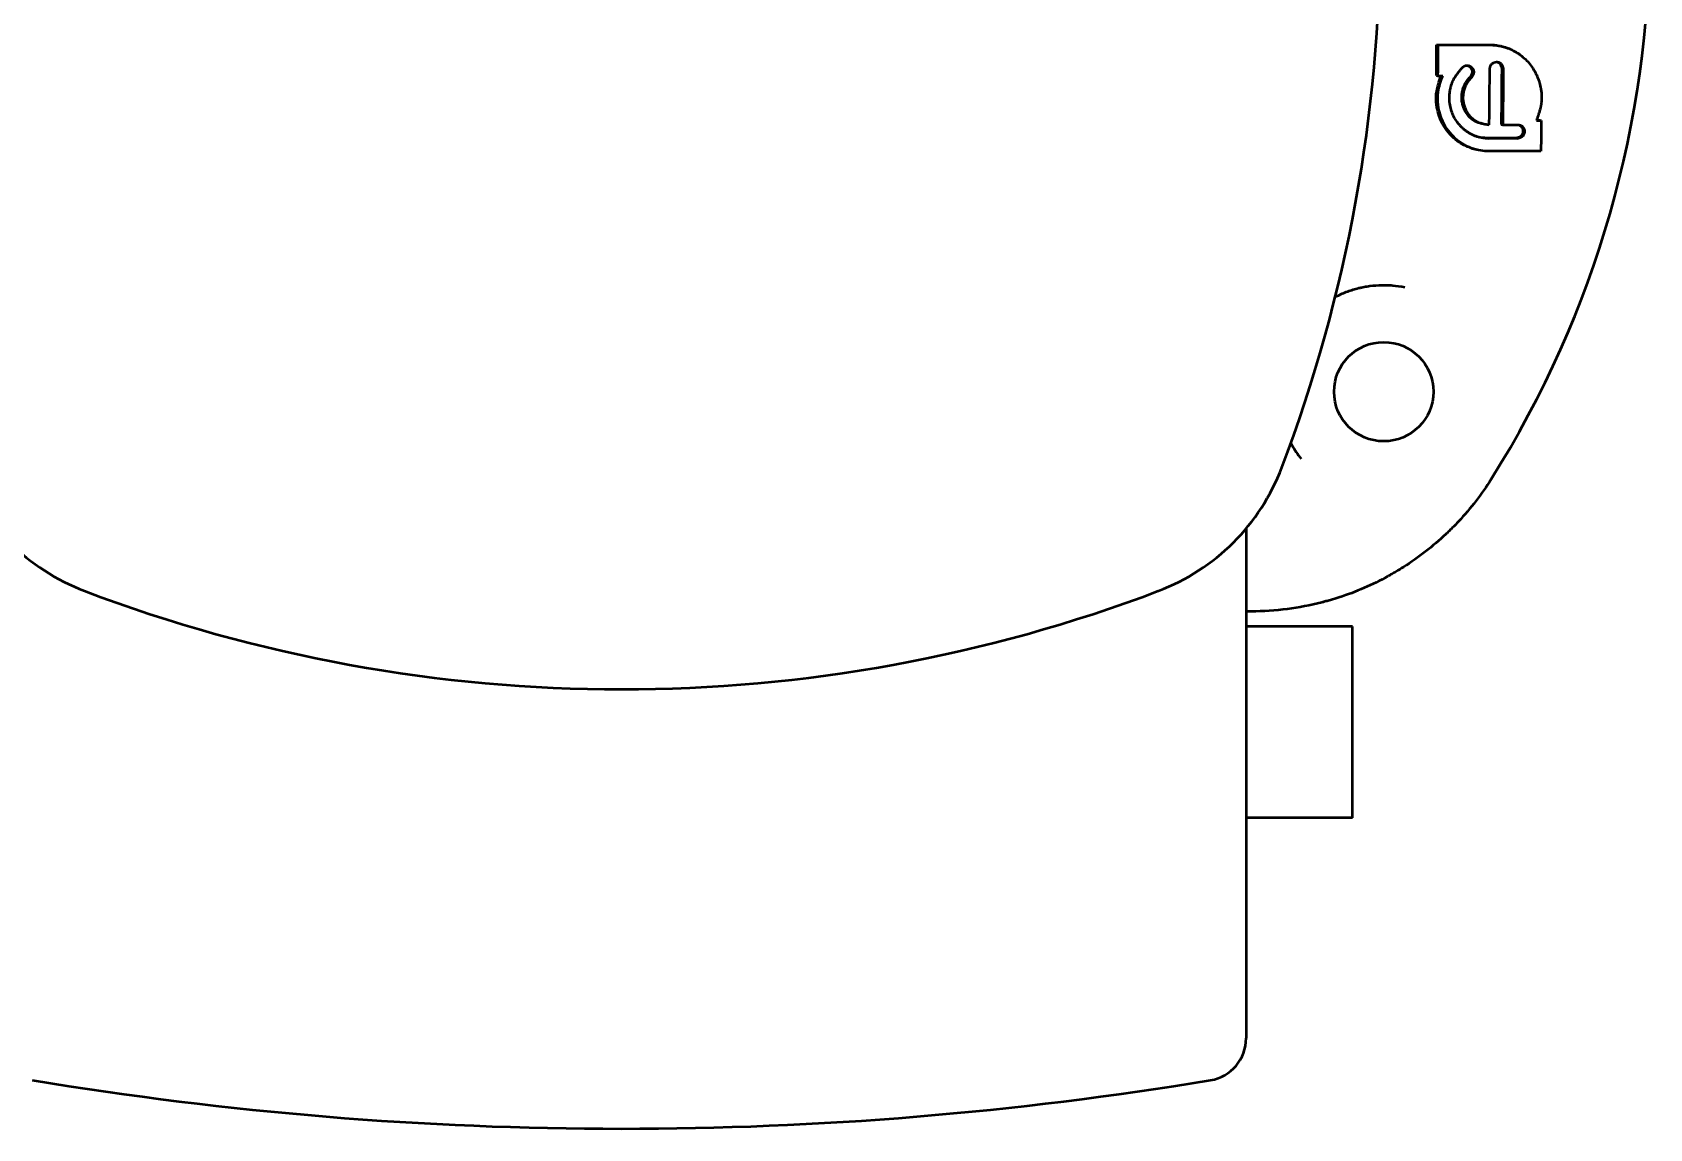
# Model space of a CAD drawing. Header units: millimetres. Extents: x 1510 to 10524, y 7125 to 13164.
# Drawn here: x 7788.84 to 7811.65, y 12930.36 to 12945.83 of the extents above; entities that cross this region are included whole.
import ezdxf

# ---------------------------------------------------------------- set-up
doc = ezdxf.new("R2010")
doc.units = ezdxf.units.MM
doc.header["$LTSCALE"] = 4
doc.layers.add('Visible (ISO)', color=7, linetype='Continuous', lineweight=50)

msp = doc.modelspace()

# ---------------------------------------------------------------- linework, layer by layer
at = {"layer": 'Visible (ISO)'}
for p, q in [((7808.642, 12945.652), (7808.665, 12945.649)), ((7809.467, 12945.646), (7809.489, 12945.644)), ((7808.639, 12945.218), (7808.661, 12945.214)), ((7809.113, 12945.194), (7809.135, 12945.19)), ((7809.56, 12945.316), (7809.582, 12945.312)), ((7809.294, 12944.538), (7809.272, 12944.543)), ((7809.553, 12944.528), (7809.575, 12944.523)), ((7810.096, 12944.588), (7810.118, 12944.584)), ((7809.36, 12944.333), (7809.382, 12944.328)), ((7809.763, 12944.333), (7809.785, 12944.328)), ((7809.205, 12944.17), (7809.184, 12944.176)), ((7805.956, 12938.826), (7805.956, 12931.633)), ((7806.028, 12937.656), (7805.956, 12937.656)), ((7807.456, 12937.442), (7805.956, 12937.442)), ((7807.456, 12934.742), (7807.456, 12937.442)), ((7807.456, 12934.742), (7805.956, 12934.742))]:
    msp.add_line(p, q, dxfattribs=at)
msp.add_circle((7807.896, 12940.756), 0.7, dxfattribs=at)
for centre, radius, start, end in [((7797.146, 12947.256), 14.5, 327.769, 32.231), ((7786.496, 12947.256), 21.35, 339.2294, 20.7706), ((7790.639, 12940.749), 3, 200.7706, 249.2294), ((7803.654, 12940.749), 3, 290.7706, 339.2294), ((7797.146, 12957.906), 21.35, 249.2294, 290.7706), ((7805.356, 12931.633), 0.6, 279.4317, 0), ((7797.146, 12981.056), 50.7, 260.5683, 279.4317)]:
    msp.add_arc(centre, radius, start, end, dxfattribs=at)
for centre, major_axis, ratio, start_param, end_param in [((7808.84, 12981.108), (-3.11, -35.766), 0.974939, 0.083832, 0.085764), ((7810.249, 12979.569), (-3.517, -34.817), 0.97514, 0.097413, 0.099384), ((7810.239, 12979.569), (-3.523, -34.812), 0.975137, 0.097945, 0.099224)]:
    msp.add_ellipse(centre, major_axis=major_axis, ratio=ratio, start_param=start_param, end_param=end_param, dxfattribs=at)
for points, knots in [([(7808.639, 12945.218), (7808.64, 12945.29), (7808.64, 12945.363), (7808.641, 12945.507), (7808.642, 12945.58), (7808.642, 12945.652)], [-0.4348886, -0.4348886, -0.4348886, -0.4348886, -0.2174651, -0.2174651, 0, 0, 0, 0]), ([(7808.661, 12945.214), (7808.662, 12945.286), (7808.662, 12945.359), (7808.664, 12945.504), (7808.664, 12945.577), (7808.665, 12945.649)], [-0.4358337, -0.4358337, -0.4358337, -0.4358337, -0.2179169, -0.2179169, 0, 0, 0, 0]), ([(7809.373, 12945.652), (7809.379, 12945.652), (7809.383, 12945.652), (7809.387, 12945.652), (7809.39, 12945.652), (7809.392, 12945.652), (7809.395, 12945.652), (7809.395, 12945.652), (7809.396, 12945.652), (7809.396, 12945.652), (7809.397, 12945.652), (7809.397, 12945.652), (7809.398, 12945.652), (7809.398, 12945.652), (7809.399, 12945.652), (7809.399, 12945.652), (7809.4, 12945.652), (7809.401, 12945.652), (7809.402, 12945.652), (7809.404, 12945.652), (7809.406, 12945.652), (7809.408, 12945.652), (7809.412, 12945.651), (7809.415, 12945.651), (7809.419, 12945.651), (7809.423, 12945.651), (7809.427, 12945.651), (7809.43, 12945.65), (7809.434, 12945.65), (7809.438, 12945.65), (7809.442, 12945.649), (7809.449, 12945.649), (7809.457, 12945.648), (7809.465, 12945.647), (7809.465, 12945.647), (7809.466, 12945.647), (7809.467, 12945.646)], [0, 0, 0, 0, 0.0078125, 0.0078125, 0.0078125, 0.01415617, 0.01415617, 0.01415617, 0.015625, 0.015625, 0.015625, 0.01628865, 0.01628865, 0.01628865, 0.0169933, 0.0169933, 0.0169933, 0.01854451, 0.01854451, 0.01854451, 0.02234058, 0.02234058, 0.02234058, 0.03125, 0.03125, 0.03125, 0.03903103, 0.03903103, 0.03903103, 0.0468777, 0.0468777, 0.0468777, 0.0625, 0.0625, 0.0625, 0.0640165, 0.0640165, 0.0640165, 0.0640165]), ([(7809.396, 12945.649), (7809.406, 12945.649), (7809.413, 12945.649), (7809.419, 12945.649), (7809.419, 12945.649), (7809.42, 12945.649), (7809.42, 12945.649), (7809.421, 12945.649), (7809.421, 12945.649), (7809.421, 12945.649), (7809.422, 12945.649), (7809.423, 12945.649), (7809.424, 12945.649), (7809.426, 12945.649), (7809.428, 12945.649), (7809.43, 12945.649), (7809.434, 12945.648), (7809.438, 12945.648), (7809.441, 12945.648), (7809.445, 12945.648), (7809.449, 12945.648), (7809.453, 12945.647), (7809.456, 12945.647), (7809.46, 12945.647), (7809.464, 12945.646), (7809.472, 12945.646), (7809.479, 12945.645), (7809.487, 12945.644), (7809.491, 12945.643), (7809.494, 12945.643), (7809.498, 12945.642), (7809.502, 12945.642), (7809.506, 12945.641), (7809.509, 12945.641), (7809.517, 12945.639), (7809.524, 12945.638), (7809.532, 12945.637), (7809.547, 12945.634), (7809.562, 12945.63), (7809.577, 12945.626), (7809.58, 12945.625), (7809.584, 12945.624), (7809.588, 12945.623), (7809.591, 12945.622), (7809.595, 12945.621), (7809.599, 12945.62), (7809.606, 12945.618), (7809.613, 12945.616), (7809.62, 12945.613), (7809.635, 12945.608), (7809.649, 12945.603), (7809.663, 12945.597), (7809.692, 12945.586), (7809.719, 12945.572), (7809.746, 12945.557), (7809.753, 12945.553), (7809.76, 12945.55), (7809.766, 12945.546), (7809.773, 12945.542), (7809.779, 12945.538), (7809.786, 12945.533), (7809.798, 12945.525), (7809.811, 12945.516), (7809.823, 12945.507), (7809.848, 12945.489), (7809.871, 12945.469), (7809.894, 12945.447), (7809.916, 12945.426), (7809.937, 12945.403), (7809.956, 12945.379), (7809.975, 12945.355), (7809.993, 12945.33), (7810.009, 12945.303), (7810.013, 12945.296), (7810.017, 12945.29), (7810.021, 12945.283), (7810.025, 12945.277), (7810.029, 12945.27), (7810.032, 12945.263), (7810.04, 12945.249), (7810.046, 12945.236), (7810.053, 12945.221), (7810.066, 12945.193), (7810.077, 12945.164), (7810.086, 12945.134), (7810.087, 12945.13), (7810.089, 12945.126), (7810.09, 12945.123), (7810.091, 12945.119), (7810.092, 12945.115), (7810.093, 12945.111), (7810.095, 12945.104), (7810.097, 12945.096), (7810.099, 12945.089), (7810.103, 12945.073), (7810.106, 12945.058), (7810.109, 12945.043), (7810.11, 12945.039), (7810.11, 12945.035), (7810.111, 12945.031), (7810.112, 12945.027), (7810.112, 12945.023), (7810.113, 12945.019), (7810.114, 12945.011), (7810.115, 12945.003), (7810.116, 12944.996), (7810.118, 12944.98), (7810.12, 12944.965), (7810.121, 12944.949), (7810.121, 12944.947), (7810.121, 12944.945), (7810.121, 12944.943), (7810.121, 12944.941), (7810.121, 12944.939), (7810.121, 12944.937), (7810.122, 12944.933), (7810.122, 12944.929), (7810.122, 12944.925), (7810.122, 12944.917), (7810.122, 12944.91), (7810.122, 12944.902), (7810.122, 12944.886), (7810.121, 12944.871), (7810.12, 12944.855), (7810.12, 12944.851), (7810.12, 12944.848), (7810.119, 12944.844), (7810.119, 12944.84), (7810.118, 12944.837), (7810.118, 12944.833), (7810.117, 12944.825), (7810.116, 12944.818), (7810.115, 12944.81), (7810.113, 12944.794), (7810.11, 12944.779), (7810.106, 12944.763), (7810.106, 12944.763), (7810.106, 12944.762), (7810.106, 12944.762), (7810.106, 12944.761), (7810.106, 12944.761), (7810.106, 12944.761), (7810.105, 12944.76), (7810.105, 12944.759), (7810.105, 12944.758), (7810.105, 12944.756), (7810.104, 12944.755), (7810.104, 12944.753), (7810.103, 12944.749), (7810.102, 12944.746), (7810.101, 12944.742), (7810.099, 12944.735), (7810.097, 12944.728), (7810.095, 12944.72), (7810.091, 12944.705), (7810.086, 12944.69), (7810.081, 12944.673), (7810.081, 12944.672), (7810.081, 12944.672), (7810.081, 12944.672), (7810.081, 12944.671), (7810.08, 12944.671), (7810.08, 12944.67), (7810.08, 12944.67), (7810.08, 12944.669), (7810.08, 12944.668), (7810.079, 12944.666), (7810.078, 12944.664), (7810.078, 12944.663), (7810.077, 12944.659), (7810.075, 12944.656), (7810.074, 12944.652), (7810.072, 12944.644), (7810.069, 12944.637), (7810.066, 12944.628), (7810.066, 12944.628), (7810.066, 12944.628), (7810.066, 12944.628), (7810.066, 12944.628), (7810.066, 12944.627), (7810.066, 12944.627), (7810.066, 12944.627), (7810.065, 12944.626), (7810.065, 12944.626), (7810.065, 12944.625), (7810.065, 12944.623), (7810.064, 12944.622), (7810.063, 12944.62), (7810.062, 12944.617), (7810.061, 12944.613), (7810.058, 12944.605), (7810.055, 12944.596), (7810.051, 12944.584)], [0, 0, 0, 0, 0.015625, 0.015625, 0.015625, 0.016602, 0.016602, 0.016602, 0.017578, 0.017578, 0.017578, 0.019531, 0.019531, 0.019531, 0.023438, 0.023438, 0.023438, 0.03125, 0.03125, 0.03125, 0.039062, 0.039062, 0.039062, 0.046875, 0.046875, 0.046875, 0.0625, 0.0625, 0.0625, 0.070312, 0.070312, 0.070312, 0.078125, 0.078125, 0.078125, 0.09375, 0.09375, 0.09375, 0.125, 0.125, 0.125, 0.132812, 0.132812, 0.132812, 0.140625, 0.140625, 0.140625, 0.15625, 0.15625, 0.15625, 0.1875, 0.1875, 0.1875, 0.25, 0.25, 0.25, 0.265625, 0.265625, 0.265625, 0.28125, 0.28125, 0.28125, 0.3125, 0.3125, 0.3125, 0.375, 0.375, 0.375, 0.4375, 0.4375, 0.4375, 0.5, 0.5, 0.5, 0.515625, 0.515625, 0.515625, 0.53125, 0.53125, 0.53125, 0.5625, 0.5625, 0.5625, 0.625, 0.625, 0.625, 0.632812, 0.632812, 0.632812, 0.640625, 0.640625, 0.640625, 0.65625, 0.65625, 0.65625, 0.6875, 0.6875, 0.6875, 0.695312, 0.695312, 0.695312, 0.703125, 0.703125, 0.703125, 0.71875, 0.71875, 0.71875, 0.75, 0.75, 0.75, 0.753906, 0.753906, 0.753906, 0.757812, 0.757812, 0.757812, 0.765625, 0.765625, 0.765625, 0.78125, 0.78125, 0.78125, 0.8125, 0.8125, 0.8125, 0.820312, 0.820312, 0.820312, 0.828125, 0.828125, 0.828125, 0.84375, 0.84375, 0.84375, 0.875, 0.875, 0.875, 0.875977, 0.875977, 0.875977, 0.876953, 0.876953, 0.876953, 0.878906, 0.878906, 0.878906, 0.882812, 0.882812, 0.882812, 0.890625, 0.890625, 0.890625, 0.90625, 0.90625, 0.90625, 0.9375, 0.9375, 0.9375, 0.938477, 0.938477, 0.938477, 0.939453, 0.939453, 0.939453, 0.941406, 0.941406, 0.941406, 0.945312, 0.945312, 0.945312, 0.953125, 0.953125, 0.953125, 0.96875, 0.96875, 0.96875, 0.968872, 0.968872, 0.968872, 0.970703, 0.970703, 0.970703, 0.972656, 0.972656, 0.972656, 0.976562, 0.976562, 0.976562, 0.984375, 0.984375, 0.984375, 1, 1, 1, 1]), ([(7809.382, 12944.328), (7809.373, 12944.329), (7809.365, 12944.329), (7809.358, 12944.33), (7809.354, 12944.33), (7809.351, 12944.33), (7809.348, 12944.33), (7809.347, 12944.33), (7809.345, 12944.33), (7809.344, 12944.33), (7809.343, 12944.33), (7809.343, 12944.33), (7809.342, 12944.331), (7809.342, 12944.331), (7809.341, 12944.331), (7809.341, 12944.331), (7809.339, 12944.331), (7809.336, 12944.331), (7809.334, 12944.331), (7809.329, 12944.332), (7809.323, 12944.332), (7809.318, 12944.332), (7809.315, 12944.333), (7809.311, 12944.333), (7809.308, 12944.334), (7809.306, 12944.334), (7809.305, 12944.334), (7809.303, 12944.334), (7809.302, 12944.334), (7809.302, 12944.334), (7809.301, 12944.334), (7809.3, 12944.335), (7809.299, 12944.335), (7809.298, 12944.335), (7809.285, 12944.337), (7809.271, 12944.339), (7809.257, 12944.342), (7809.25, 12944.344), (7809.244, 12944.345), (7809.237, 12944.347), (7809.233, 12944.348), (7809.23, 12944.349), (7809.227, 12944.35), (7809.223, 12944.351), (7809.22, 12944.352), (7809.216, 12944.353), (7809.203, 12944.357), (7809.19, 12944.362), (7809.177, 12944.368), (7809.17, 12944.37), (7809.164, 12944.373), (7809.157, 12944.376), (7809.151, 12944.379), (7809.144, 12944.382), (7809.138, 12944.385), (7809.125, 12944.391), (7809.113, 12944.398), (7809.101, 12944.406), (7809.089, 12944.413), (7809.077, 12944.42), (7809.065, 12944.429), (7809.054, 12944.437), (7809.042, 12944.446), (7809.031, 12944.455), (7809.026, 12944.459), (7809.021, 12944.464), (7809.015, 12944.468), (7809.01, 12944.473), (7809.005, 12944.478), (7809, 12944.483), (7808.989, 12944.493), (7808.98, 12944.503), (7808.97, 12944.513), (7808.961, 12944.524), (7808.952, 12944.535), (7808.943, 12944.546), (7808.908, 12944.591), (7808.88, 12944.642), (7808.86, 12944.696), (7808.85, 12944.723), (7808.842, 12944.75), (7808.836, 12944.778), (7808.833, 12944.792), (7808.831, 12944.806), (7808.829, 12944.821), (7808.828, 12944.828), (7808.827, 12944.835), (7808.826, 12944.842), (7808.825, 12944.849), (7808.825, 12944.857), (7808.824, 12944.864), (7808.823, 12944.878), (7808.823, 12944.893), (7808.823, 12944.907), (7808.823, 12944.915), (7808.823, 12944.922), (7808.824, 12944.929), (7808.824, 12944.936), (7808.824, 12944.943), (7808.825, 12944.951), (7808.826, 12944.966), (7808.828, 12944.98), (7808.83, 12944.995), (7808.831, 12945.002), (7808.832, 12945.009), (7808.833, 12945.016), (7808.834, 12945.02), (7808.835, 12945.023), (7808.835, 12945.027), (7808.836, 12945.028), (7808.836, 12945.03), (7808.837, 12945.032), (7808.837, 12945.034), (7808.837, 12945.035), (7808.838, 12945.037), (7808.841, 12945.052), (7808.845, 12945.066), (7808.849, 12945.08), (7808.851, 12945.087), (7808.853, 12945.094), (7808.856, 12945.1), (7808.857, 12945.104), (7808.858, 12945.107), (7808.859, 12945.11), (7808.861, 12945.114), (7808.862, 12945.117), (7808.863, 12945.12), (7808.866, 12945.127), (7808.869, 12945.134), (7808.872, 12945.14), (7808.873, 12945.143), (7808.875, 12945.147), (7808.876, 12945.15), (7808.878, 12945.153), (7808.879, 12945.156), (7808.881, 12945.159), (7808.884, 12945.165), (7808.887, 12945.172), (7808.891, 12945.178), (7808.893, 12945.181), (7808.894, 12945.184), (7808.896, 12945.187), (7808.897, 12945.189), (7808.898, 12945.19), (7808.899, 12945.192), (7808.9, 12945.193), (7808.9, 12945.194), (7808.901, 12945.194), (7808.901, 12945.195), (7808.901, 12945.195), (7808.901, 12945.195), (7808.901, 12945.196), (7808.902, 12945.196), (7808.902, 12945.197), (7808.909, 12945.208), (7808.916, 12945.219), (7808.925, 12945.23), (7808.929, 12945.236), (7808.933, 12945.242), (7808.938, 12945.248), (7808.94, 12945.251), (7808.942, 12945.254), (7808.944, 12945.257), (7808.946, 12945.259), (7808.947, 12945.26), (7808.948, 12945.262), (7808.949, 12945.263), (7808.949, 12945.264), (7808.95, 12945.264), (7808.95, 12945.265), (7808.95, 12945.265), (7808.951, 12945.265), (7808.951, 12945.266), (7808.951, 12945.266), (7808.952, 12945.267), (7808.955, 12945.271), (7808.96, 12945.277), (7808.965, 12945.283), (7808.967, 12945.285), (7808.969, 12945.288), (7808.972, 12945.291), (7808.973, 12945.293), (7808.974, 12945.294), (7808.975, 12945.296), (7808.976, 12945.296), (7808.976, 12945.297), (7808.977, 12945.298), (7808.977, 12945.298), (7808.978, 12945.299), (7808.978, 12945.299), (7808.978, 12945.299), (7808.979, 12945.3), (7808.979, 12945.3), (7808.986, 12945.309), (7808.996, 12945.32), (7809.007, 12945.333)], [0, 0, 0, 0, 0.015619, 0.015619, 0.015619, 0.023432, 0.023432, 0.023432, 0.02734, 0.02734, 0.02734, 0.029295, 0.029295, 0.029295, 0.030761, 0.030761, 0.030761, 0.035403, 0.035403, 0.035403, 0.046869, 0.046869, 0.046869, 0.054683, 0.054683, 0.054683, 0.058591, 0.058591, 0.058591, 0.060546, 0.060546, 0.060546, 0.0625, 0.0625, 0.0625, 0.093748, 0.093748, 0.093748, 0.109374, 0.109374, 0.109374, 0.117187, 0.117187, 0.117187, 0.125, 0.125, 0.125, 0.156251, 0.156251, 0.156251, 0.171875, 0.171875, 0.171875, 0.1875, 0.1875, 0.1875, 0.21875, 0.21875, 0.21875, 0.25, 0.25, 0.25, 0.280916, 0.280916, 0.280916, 0.296476, 0.296476, 0.296476, 0.312179, 0.312179, 0.312179, 0.343684, 0.343684, 0.343684, 0.375, 0.375, 0.375, 0.5, 0.5, 0.5, 0.5625, 0.5625, 0.5625, 0.59375, 0.59375, 0.59375, 0.609375, 0.609375, 0.609375, 0.625, 0.625, 0.625, 0.65625, 0.65625, 0.65625, 0.671875, 0.671875, 0.671875, 0.6875, 0.6875, 0.6875, 0.71875, 0.71875, 0.71875, 0.734375, 0.734375, 0.734375, 0.742187, 0.742187, 0.742187, 0.746094, 0.746094, 0.746094, 0.75, 0.75, 0.75, 0.781013, 0.781013, 0.781013, 0.796604, 0.796604, 0.796604, 0.804501, 0.804501, 0.804501, 0.8125, 0.8125, 0.8125, 0.828559, 0.828559, 0.828559, 0.83643, 0.83643, 0.83643, 0.84375, 0.84375, 0.84375, 0.859368, 0.859368, 0.859368, 0.867139, 0.867139, 0.867139, 0.871058, 0.871058, 0.871058, 0.873026, 0.873026, 0.873026, 0.874015, 0.874015, 0.874015, 0.875, 0.875, 0.875, 0.90625, 0.90625, 0.90625, 0.921875, 0.921875, 0.921875, 0.929687, 0.929687, 0.929687, 0.933594, 0.933594, 0.933594, 0.935547, 0.935547, 0.935547, 0.936523, 0.936523, 0.936523, 0.9375, 0.9375, 0.9375, 0.955036, 0.955036, 0.955036, 0.962909, 0.962909, 0.962909, 0.966722, 0.966722, 0.966722, 0.968606, 0.968606, 0.968606, 0.969543, 0.969543, 0.969543, 0.970477, 0.970477, 0.970477, 1, 1, 1, 1]), ([(7809.007, 12945.333), (7809.01, 12945.336), (7809.013, 12945.338), (7809.016, 12945.34), (7809.017, 12945.341), (7809.018, 12945.341), (7809.019, 12945.342), (7809.02, 12945.342), (7809.02, 12945.343), (7809.021, 12945.343), (7809.021, 12945.343), (7809.021, 12945.344), (7809.022, 12945.344), (7809.022, 12945.344), (7809.023, 12945.345), (7809.023, 12945.345), (7809.023, 12945.345), (7809.024, 12945.345), (7809.024, 12945.345), (7809.025, 12945.346), (7809.026, 12945.346), (7809.026, 12945.347), (7809.028, 12945.348), (7809.029, 12945.348), (7809.03, 12945.349), (7809.031, 12945.35), (7809.033, 12945.351), (7809.034, 12945.351), (7809.035, 12945.352), (7809.036, 12945.352), (7809.038, 12945.353), (7809.038, 12945.353), (7809.039, 12945.354), (7809.04, 12945.354), (7809.041, 12945.354), (7809.041, 12945.354), (7809.042, 12945.355), (7809.043, 12945.355), (7809.045, 12945.356), (7809.046, 12945.356), (7809.049, 12945.357), (7809.052, 12945.358), (7809.055, 12945.358), (7809.061, 12945.359), (7809.067, 12945.36), (7809.074, 12945.36), (7809.08, 12945.36), (7809.086, 12945.359), (7809.092, 12945.357), (7809.099, 12945.356), (7809.105, 12945.354), (7809.11, 12945.351), (7809.122, 12945.346), (7809.132, 12945.338), (7809.141, 12945.328), (7809.146, 12945.323), (7809.15, 12945.318), (7809.153, 12945.313), (7809.156, 12945.307), (7809.159, 12945.302), (7809.161, 12945.296), (7809.163, 12945.289), (7809.165, 12945.283), (7809.165, 12945.277), (7809.166, 12945.273), (7809.166, 12945.269), (7809.166, 12945.264), (7809.166, 12945.263), (7809.165, 12945.261), (7809.165, 12945.26), (7809.165, 12945.259), (7809.165, 12945.258), (7809.165, 12945.258), (7809.165, 12945.257), (7809.165, 12945.256), (7809.165, 12945.256), (7809.165, 12945.254), (7809.164, 12945.253), (7809.164, 12945.252), (7809.163, 12945.249), (7809.163, 12945.246), (7809.162, 12945.243), (7809.161, 12945.24), (7809.16, 12945.237), (7809.158, 12945.234), (7809.158, 12945.233), (7809.157, 12945.231), (7809.156, 12945.229), (7809.156, 12945.229), (7809.156, 12945.228), (7809.155, 12945.227), (7809.155, 12945.226), (7809.155, 12945.225), (7809.154, 12945.225), (7809.154, 12945.224), (7809.154, 12945.224), (7809.154, 12945.224), (7809.154, 12945.223), (7809.154, 12945.223), (7809.153, 12945.223), (7809.153, 12945.222), (7809.153, 12945.221), (7809.152, 12945.221), (7809.152, 12945.219), (7809.151, 12945.218), (7809.15, 12945.217), (7809.15, 12945.215), (7809.149, 12945.214), (7809.148, 12945.212), (7809.147, 12945.211), (7809.147, 12945.211), (7809.147, 12945.21), (7809.146, 12945.21), (7809.146, 12945.209), (7809.146, 12945.209), (7809.146, 12945.208), (7809.145, 12945.208), (7809.145, 12945.208), (7809.145, 12945.207), (7809.145, 12945.207), (7809.144, 12945.206), (7809.144, 12945.206), (7809.144, 12945.205), (7809.144, 12945.204), (7809.143, 12945.203), (7809.142, 12945.202), (7809.141, 12945.201), (7809.14, 12945.198), (7809.137, 12945.194), (7809.135, 12945.19)], [0, 0, 0, 0, 0.03125, 0.03125, 0.03125, 0.046875, 0.046875, 0.046875, 0.054687, 0.054687, 0.054687, 0.0625, 0.0625, 0.0625, 0.065039, 0.065039, 0.065039, 0.067943, 0.067943, 0.067943, 0.07527, 0.07527, 0.07527, 0.093734, 0.093734, 0.093734, 0.109375, 0.109375, 0.109375, 0.125, 0.125, 0.125, 0.132089, 0.132089, 0.132089, 0.139326, 0.139326, 0.139326, 0.154222, 0.154222, 0.154222, 0.185451, 0.185451, 0.185451, 0.25, 0.25, 0.25, 0.312616, 0.312616, 0.312616, 0.375, 0.375, 0.375, 0.5, 0.5, 0.5, 0.562682, 0.562682, 0.562682, 0.625, 0.625, 0.625, 0.6875, 0.6875, 0.6875, 0.734375, 0.734375, 0.734375, 0.75, 0.75, 0.75, 0.758559, 0.758559, 0.758559, 0.766676, 0.766676, 0.766676, 0.782143, 0.782143, 0.782143, 0.8125, 0.8125, 0.8125, 0.84375, 0.84375, 0.84375, 0.859375, 0.859375, 0.859375, 0.867187, 0.867187, 0.867187, 0.875, 0.875, 0.875, 0.879595, 0.879595, 0.879595, 0.88375, 0.88375, 0.88375, 0.891399, 0.891399, 0.891399, 0.90625, 0.90625, 0.90625, 0.921875, 0.921875, 0.921875, 0.929688, 0.929688, 0.929688, 0.933594, 0.933594, 0.933594, 0.9375, 0.9375, 0.9375, 0.948508, 0.948508, 0.948508, 0.957076, 0.957076, 0.957076, 0.97175, 0.97175, 0.97175, 1, 1, 1, 1]), ([(7809.075, 12945.36), (7809.079, 12945.358), (7809.084, 12945.357), (7809.088, 12945.355), (7809.1, 12945.349), (7809.11, 12945.342), (7809.119, 12945.332), (7809.124, 12945.327), (7809.127, 12945.322), (7809.131, 12945.316), (7809.134, 12945.311), (7809.137, 12945.305), (7809.139, 12945.299), (7809.143, 12945.287), (7809.145, 12945.275), (7809.143, 12945.263), (7809.143, 12945.263), (7809.143, 12945.262), (7809.143, 12945.261), (7809.143, 12945.261), (7809.143, 12945.26), (7809.143, 12945.259), (7809.142, 12945.258), (7809.142, 12945.257), (7809.142, 12945.255), (7809.141, 12945.252), (7809.14, 12945.25), (7809.139, 12945.247), (7809.138, 12945.241), (7809.135, 12945.235), (7809.132, 12945.228), (7809.132, 12945.228), (7809.132, 12945.228), (7809.132, 12945.227), (7809.132, 12945.227), (7809.131, 12945.227), (7809.131, 12945.227), (7809.131, 12945.226), (7809.131, 12945.225), (7809.13, 12945.225), (7809.13, 12945.223), (7809.129, 12945.222), (7809.128, 12945.22), (7809.127, 12945.218), (7809.125, 12945.215), (7809.123, 12945.211), (7809.123, 12945.211), (7809.123, 12945.21), (7809.122, 12945.21), (7809.122, 12945.209), (7809.122, 12945.209), (7809.121, 12945.208), (7809.121, 12945.207), (7809.12, 12945.206), (7809.119, 12945.204), (7809.117, 12945.202), (7809.115, 12945.198), (7809.113, 12945.194)], [0.3281197, 0.3281197, 0.3281197, 0.3281197, 0.375, 0.375, 0.375, 0.5, 0.5, 0.5, 0.5625, 0.5625, 0.5625, 0.625, 0.625, 0.625, 0.75, 0.75, 0.75, 0.7578125, 0.7578125, 0.7578125, 0.765625, 0.765625, 0.765625, 0.78125, 0.78125, 0.78125, 0.8125, 0.8125, 0.8125, 0.875, 0.875, 0.875, 0.8789062, 0.8789062, 0.8789062, 0.8828125, 0.8828125, 0.8828125, 0.890625, 0.890625, 0.890625, 0.90625, 0.90625, 0.90625, 0.9375, 0.9375, 0.9375, 0.9453125, 0.9453125, 0.9453125, 0.953125, 0.953125, 0.953125, 0.96875, 0.96875, 0.96875, 1, 1, 1, 1]), ([(7809.392, 12945.312), (7809.393, 12945.316), (7809.393, 12945.32), (7809.394, 12945.323), (7809.394, 12945.324), (7809.394, 12945.326), (7809.394, 12945.327), (7809.394, 12945.328), (7809.395, 12945.328), (7809.395, 12945.329), (7809.395, 12945.33), (7809.395, 12945.33), (7809.395, 12945.331), (7809.395, 12945.331), (7809.395, 12945.331), (7809.395, 12945.332), (7809.395, 12945.332), (7809.395, 12945.333), (7809.395, 12945.333), (7809.396, 12945.334), (7809.396, 12945.335), (7809.396, 12945.336), (7809.396, 12945.337), (7809.397, 12945.338), (7809.397, 12945.34), (7809.397, 12945.342), (7809.398, 12945.343), (7809.398, 12945.344), (7809.399, 12945.346), (7809.399, 12945.347), (7809.4, 12945.348), (7809.4, 12945.349), (7809.4, 12945.35), (7809.4, 12945.351), (7809.401, 12945.351), (7809.401, 12945.352), (7809.401, 12945.353), (7809.402, 12945.354), (7809.402, 12945.356), (7809.403, 12945.357), (7809.404, 12945.36), (7809.406, 12945.362), (7809.408, 12945.365), (7809.411, 12945.37), (7809.415, 12945.375), (7809.419, 12945.38), (7809.424, 12945.385), (7809.429, 12945.389), (7809.434, 12945.392), (7809.439, 12945.396), (7809.445, 12945.399), (7809.451, 12945.402), (7809.463, 12945.407), (7809.475, 12945.41), (7809.488, 12945.41), (7809.495, 12945.41), (7809.501, 12945.409), (7809.507, 12945.408), (7809.513, 12945.407), (7809.519, 12945.405), (7809.525, 12945.402), (7809.531, 12945.4), (7809.536, 12945.397), (7809.541, 12945.393), (7809.543, 12945.392), (7809.546, 12945.39), (7809.548, 12945.388), (7809.549, 12945.387), (7809.55, 12945.386), (7809.551, 12945.385), (7809.552, 12945.384), (7809.553, 12945.382), (7809.554, 12945.381), (7809.554, 12945.381), (7809.555, 12945.38), (7809.555, 12945.38), (7809.555, 12945.379), (7809.556, 12945.379), (7809.556, 12945.378), (7809.557, 12945.377), (7809.558, 12945.376), (7809.559, 12945.375), (7809.56, 12945.372), (7809.562, 12945.37), (7809.563, 12945.367), (7809.564, 12945.365), (7809.566, 12945.362), (7809.567, 12945.359), (7809.568, 12945.357), (7809.569, 12945.356), (7809.569, 12945.354), (7809.57, 12945.353), (7809.57, 12945.353), (7809.57, 12945.352), (7809.57, 12945.351), (7809.571, 12945.35), (7809.571, 12945.349), (7809.571, 12945.349), (7809.571, 12945.349), (7809.571, 12945.348), (7809.572, 12945.348), (7809.572, 12945.348), (7809.572, 12945.347), (7809.572, 12945.347), (7809.572, 12945.346), (7809.573, 12945.345), (7809.573, 12945.344), (7809.574, 12945.342), (7809.574, 12945.341), (7809.575, 12945.339), (7809.575, 12945.338), (7809.576, 12945.336), (7809.576, 12945.335), (7809.576, 12945.335), (7809.576, 12945.334), (7809.576, 12945.333), (7809.577, 12945.333), (7809.577, 12945.332), (7809.577, 12945.332), (7809.577, 12945.331), (7809.577, 12945.331), (7809.577, 12945.33), (7809.577, 12945.33), (7809.578, 12945.329), (7809.578, 12945.329), (7809.578, 12945.328), (7809.578, 12945.328), (7809.578, 12945.326), (7809.579, 12945.325), (7809.579, 12945.323), (7809.58, 12945.32), (7809.581, 12945.316), (7809.582, 12945.312)], [0, 0, 0, 0, 0.03125, 0.03125, 0.03125, 0.046875, 0.046875, 0.046875, 0.054688, 0.054688, 0.054688, 0.0625, 0.0625, 0.0625, 0.065033, 0.065033, 0.065033, 0.067931, 0.067931, 0.067931, 0.075252, 0.075252, 0.075252, 0.093738, 0.093738, 0.093738, 0.109375, 0.109375, 0.109375, 0.125, 0.125, 0.125, 0.132067, 0.132067, 0.132067, 0.13929, 0.13929, 0.13929, 0.154178, 0.154178, 0.154178, 0.185452, 0.185452, 0.185452, 0.25, 0.25, 0.25, 0.312576, 0.312576, 0.312576, 0.375, 0.375, 0.375, 0.5, 0.5, 0.5, 0.562663, 0.562663, 0.562663, 0.625, 0.625, 0.625, 0.6875, 0.6875, 0.6875, 0.71875, 0.71875, 0.71875, 0.734375, 0.734375, 0.734375, 0.75, 0.75, 0.75, 0.758573, 0.758573, 0.758573, 0.766694, 0.766694, 0.766694, 0.782157, 0.782157, 0.782157, 0.8125, 0.8125, 0.8125, 0.84375, 0.84375, 0.84375, 0.859375, 0.859375, 0.859375, 0.867187, 0.867187, 0.867187, 0.875, 0.875, 0.875, 0.879597, 0.879597, 0.879597, 0.883753, 0.883753, 0.883753, 0.891401, 0.891401, 0.891401, 0.90625, 0.90625, 0.90625, 0.921875, 0.921875, 0.921875, 0.929687, 0.929687, 0.929687, 0.933594, 0.933594, 0.933594, 0.9375, 0.9375, 0.9375, 0.948504, 0.948504, 0.948504, 0.957072, 0.957072, 0.957072, 0.971747, 0.971747, 0.971747, 1, 1, 1, 1]), ([(7809.492, 12945.41), (7809.496, 12945.408), (7809.499, 12945.407), (7809.503, 12945.406), (7809.515, 12945.401), (7809.524, 12945.394), (7809.532, 12945.385), (7809.532, 12945.384), (7809.532, 12945.384), (7809.533, 12945.383), (7809.533, 12945.383), (7809.534, 12945.382), (7809.534, 12945.381), (7809.535, 12945.38), (7809.536, 12945.379), (7809.536, 12945.378), (7809.538, 12945.376), (7809.539, 12945.373), (7809.541, 12945.371), (7809.544, 12945.365), (7809.546, 12945.359), (7809.549, 12945.353), (7809.549, 12945.352), (7809.549, 12945.352), (7809.549, 12945.352), (7809.549, 12945.352), (7809.549, 12945.351), (7809.55, 12945.351), (7809.55, 12945.35), (7809.55, 12945.349), (7809.55, 12945.349), (7809.551, 12945.347), (7809.551, 12945.346), (7809.552, 12945.344), (7809.553, 12945.341), (7809.554, 12945.338), (7809.555, 12945.335), (7809.555, 12945.334), (7809.555, 12945.333), (7809.555, 12945.333), (7809.556, 12945.332), (7809.556, 12945.332), (7809.556, 12945.331), (7809.556, 12945.33), (7809.557, 12945.328), (7809.557, 12945.327), (7809.558, 12945.324), (7809.559, 12945.32), (7809.56, 12945.316)], [0.5851603, 0.5851603, 0.5851603, 0.5851603, 0.625, 0.625, 0.625, 0.75, 0.75, 0.75, 0.7578125, 0.7578125, 0.7578125, 0.765625, 0.765625, 0.765625, 0.78125, 0.78125, 0.78125, 0.8125, 0.8125, 0.8125, 0.875, 0.875, 0.875, 0.8789062, 0.8789062, 0.8789062, 0.8828125, 0.8828125, 0.8828125, 0.890625, 0.890625, 0.890625, 0.90625, 0.90625, 0.90625, 0.9375, 0.9375, 0.9375, 0.9453125, 0.9453125, 0.9453125, 0.953125, 0.953125, 0.953125, 0.96875, 0.96875, 0.96875, 1, 1, 1, 1]), ([(7809.184, 12944.176), (7809.169, 12944.179), (7809.154, 12944.184), (7809.056, 12944.216), (7808.99, 12944.254), (7808.862, 12944.347), (7808.797, 12944.418), (7808.687, 12944.597), (7808.66, 12944.693), (7808.628, 12944.875), (7808.636, 12944.955), (7808.654, 12945.063), (7808.674, 12945.126), (7808.705, 12945.214)], [-0.7578683, -0.7578683, -0.7578683, -0.7578683, -0.7450292, -0.7450292, -0.6777444, -0.6777444, -0.5770998, -0.5770998, -0.4568505, -0.4568505, -0.2844469, -0.2844469, -0.0041841, -0.0041841, -0.0041841, -0.0041841]), ([(7809.381, 12944.148), (7809.341, 12944.149), (7809.26, 12944.15), (7809.078, 12944.21), (7809.011, 12944.248), (7808.884, 12944.342), (7808.818, 12944.413), (7808.709, 12944.592), (7808.681, 12944.688), (7808.65, 12944.871), (7808.658, 12944.95), (7808.676, 12945.06), (7808.697, 12945.124), (7808.729, 12945.214)], [-0.8290006, -0.8290006, -0.8290006, -0.8290006, -0.7463518, -0.7463518, -0.678972, -0.678972, -0.5781737, -0.5781737, -0.4577072, -0.4577072, -0.2849866, -0.2849866, 0, 0, 0, 0]), ([(7809.113, 12945.194), (7809.104, 12945.186), (7809.098, 12945.179), (7809.093, 12945.174), (7809.093, 12945.174), (7809.093, 12945.173), (7809.092, 12945.173), (7809.092, 12945.172), (7809.091, 12945.172), (7809.091, 12945.171), (7809.09, 12945.17), (7809.089, 12945.169), (7809.089, 12945.169), (7809.087, 12945.167), (7809.085, 12945.165), (7809.084, 12945.163), (7809.081, 12945.16), (7809.078, 12945.156), (7809.075, 12945.153), (7809.073, 12945.151), (7809.072, 12945.149), (7809.071, 12945.147), (7809.069, 12945.145), (7809.068, 12945.143), (7809.066, 12945.141), (7809.063, 12945.138), (7809.061, 12945.134), (7809.058, 12945.13), (7809.053, 12945.122), (7809.048, 12945.114), (7809.043, 12945.105), (7809.04, 12945.101), (7809.038, 12945.097), (7809.036, 12945.093), (7809.034, 12945.088), (7809.032, 12945.084), (7809.03, 12945.08), (7809.026, 12945.071), (7809.022, 12945.062), (7809.018, 12945.053), (7809.011, 12945.035), (7809.006, 12945.017), (7809.001, 12944.998), (7808.997, 12944.979), (7808.994, 12944.96), (7808.992, 12944.941), (7808.991, 12944.922), (7808.991, 12944.903), (7808.992, 12944.884), (7808.993, 12944.864), (7808.996, 12944.846), (7809, 12944.827), (7809.004, 12944.809), (7809.009, 12944.79), (7809.016, 12944.772), (7809.022, 12944.754), (7809.03, 12944.737), (7809.04, 12944.721), (7809.049, 12944.704), (7809.059, 12944.688), (7809.071, 12944.673), (7809.082, 12944.658), (7809.095, 12944.643), (7809.108, 12944.63), (7809.112, 12944.627), (7809.115, 12944.623), (7809.119, 12944.62), (7809.122, 12944.617), (7809.126, 12944.614), (7809.13, 12944.611), (7809.137, 12944.605), (7809.144, 12944.599), (7809.152, 12944.594), (7809.154, 12944.593), (7809.156, 12944.591), (7809.158, 12944.59), (7809.16, 12944.589), (7809.162, 12944.587), (7809.164, 12944.586), (7809.168, 12944.584), (7809.172, 12944.581), (7809.176, 12944.579), (7809.184, 12944.574), (7809.192, 12944.57), (7809.2, 12944.566), (7809.201, 12944.566), (7809.202, 12944.566), (7809.203, 12944.565), (7809.204, 12944.565), (7809.205, 12944.564), (7809.206, 12944.564), (7809.208, 12944.563), (7809.21, 12944.562), (7809.212, 12944.561), (7809.216, 12944.56), (7809.221, 12944.558), (7809.225, 12944.557), (7809.234, 12944.554), (7809.243, 12944.551), (7809.252, 12944.548), (7809.253, 12944.548), (7809.253, 12944.548), (7809.254, 12944.548), (7809.254, 12944.548), (7809.255, 12944.547), (7809.255, 12944.547), (7809.256, 12944.547), (7809.257, 12944.547), (7809.258, 12944.547), (7809.26, 12944.546), (7809.262, 12944.546), (7809.264, 12944.545), (7809.267, 12944.544), (7809.269, 12944.544), (7809.272, 12944.543)], [0, 0, 0, 0, 0.03125, 0.03125, 0.03125, 0.0332031, 0.0332031, 0.0332031, 0.0351562, 0.0351562, 0.0351562, 0.0390625, 0.0390625, 0.0390625, 0.046875, 0.046875, 0.046875, 0.0625, 0.0625, 0.0625, 0.0703125, 0.0703125, 0.0703125, 0.078125, 0.078125, 0.078125, 0.09375, 0.09375, 0.09375, 0.125, 0.125, 0.125, 0.140625, 0.140625, 0.140625, 0.15625, 0.15625, 0.15625, 0.1875, 0.1875, 0.1875, 0.25, 0.25, 0.25, 0.3125, 0.3125, 0.3125, 0.375, 0.375, 0.375, 0.4375, 0.4375, 0.4375, 0.5, 0.5, 0.5, 0.5625, 0.5625, 0.5625, 0.625, 0.625, 0.625, 0.6875, 0.6875, 0.6875, 0.703125, 0.703125, 0.703125, 0.71875, 0.71875, 0.71875, 0.75, 0.75, 0.75, 0.7578125, 0.7578125, 0.7578125, 0.765625, 0.765625, 0.765625, 0.78125, 0.78125, 0.78125, 0.8125, 0.8125, 0.8125, 0.8164062, 0.8164062, 0.8164062, 0.8203125, 0.8203125, 0.8203125, 0.828125, 0.828125, 0.828125, 0.84375, 0.84375, 0.84375, 0.875, 0.875, 0.875, 0.8769531, 0.8769531, 0.8769531, 0.8789062, 0.8789062, 0.8789062, 0.8828125, 0.8828125, 0.8828125, 0.890625, 0.890625, 0.890625, 0.8995436, 0.8995436, 0.8995436, 0.8995436]), ([(7809.135, 12945.19), (7809.131, 12945.186), (7809.127, 12945.182), (7809.124, 12945.179), (7809.122, 12945.177), (7809.121, 12945.176), (7809.119, 12945.174), (7809.119, 12945.173), (7809.118, 12945.173), (7809.117, 12945.172), (7809.117, 12945.172), (7809.117, 12945.171), (7809.116, 12945.171), (7809.116, 12945.171), (7809.116, 12945.171), (7809.116, 12945.17), (7809.115, 12945.17), (7809.115, 12945.169), (7809.114, 12945.169), (7809.114, 12945.168), (7809.114, 12945.168), (7809.113, 12945.167), (7809.112, 12945.166), (7809.111, 12945.166), (7809.111, 12945.165), (7809.109, 12945.163), (7809.108, 12945.161), (7809.106, 12945.159), (7809.103, 12945.156), (7809.1, 12945.152), (7809.097, 12945.149), (7809.096, 12945.147), (7809.094, 12945.145), (7809.093, 12945.143), (7809.091, 12945.141), (7809.09, 12945.139), (7809.088, 12945.137), (7809.086, 12945.134), (7809.083, 12945.13), (7809.08, 12945.126), (7809.075, 12945.118), (7809.07, 12945.11), (7809.065, 12945.101), (7809.063, 12945.097), (7809.06, 12945.093), (7809.058, 12945.089), (7809.056, 12945.084), (7809.054, 12945.08), (7809.052, 12945.076), (7809.048, 12945.067), (7809.044, 12945.058), (7809.04, 12945.049), (7809.033, 12945.031), (7809.028, 12945.013), (7809.023, 12944.994), (7809.019, 12944.975), (7809.016, 12944.956), (7809.015, 12944.937), (7809.013, 12944.918), (7809.013, 12944.899), (7809.014, 12944.879), (7809.015, 12944.86), (7809.018, 12944.841), (7809.022, 12944.823), (7809.026, 12944.804), (7809.031, 12944.786), (7809.038, 12944.768), (7809.044, 12944.75), (7809.052, 12944.733), (7809.062, 12944.716), (7809.071, 12944.699), (7809.081, 12944.683), (7809.093, 12944.668), (7809.098, 12944.66), (7809.105, 12944.653), (7809.111, 12944.646), (7809.117, 12944.639), (7809.123, 12944.632), (7809.13, 12944.625), (7809.134, 12944.622), (7809.137, 12944.619), (7809.141, 12944.615), (7809.144, 12944.612), (7809.148, 12944.609), (7809.152, 12944.606), (7809.155, 12944.603), (7809.159, 12944.6), (7809.163, 12944.597), (7809.166, 12944.595), (7809.17, 12944.592), (7809.174, 12944.589), (7809.176, 12944.588), (7809.178, 12944.586), (7809.18, 12944.585), (7809.182, 12944.584), (7809.184, 12944.583), (7809.186, 12944.581), (7809.19, 12944.579), (7809.194, 12944.576), (7809.198, 12944.574), (7809.202, 12944.572), (7809.206, 12944.57), (7809.21, 12944.567), (7809.212, 12944.566), (7809.214, 12944.565), (7809.216, 12944.564), (7809.218, 12944.563), (7809.22, 12944.562), (7809.222, 12944.562), (7809.223, 12944.561), (7809.224, 12944.561), (7809.225, 12944.56), (7809.226, 12944.56), (7809.227, 12944.559), (7809.228, 12944.559), (7809.23, 12944.558), (7809.232, 12944.557), (7809.234, 12944.556), (7809.238, 12944.555), (7809.243, 12944.553), (7809.247, 12944.552), (7809.251, 12944.55), (7809.256, 12944.549), (7809.26, 12944.547), (7809.262, 12944.547), (7809.265, 12944.546), (7809.267, 12944.545), (7809.268, 12944.545), (7809.269, 12944.545), (7809.271, 12944.544), (7809.271, 12944.544), (7809.272, 12944.544), (7809.272, 12944.544), (7809.273, 12944.544), (7809.274, 12944.543), (7809.274, 12944.543), (7809.275, 12944.543), (7809.275, 12944.543), (7809.276, 12944.543), (7809.276, 12944.543), (7809.277, 12944.543), (7809.277, 12944.542), (7809.278, 12944.542), (7809.279, 12944.542), (7809.28, 12944.542), (7809.282, 12944.541), (7809.284, 12944.541), (7809.286, 12944.54), (7809.291, 12944.539), (7809.295, 12944.538), (7809.3, 12944.537), (7809.304, 12944.536), (7809.309, 12944.535), (7809.314, 12944.534), (7809.316, 12944.534), (7809.319, 12944.533), (7809.321, 12944.533), (7809.322, 12944.533), (7809.324, 12944.533), (7809.325, 12944.532), (7809.326, 12944.532), (7809.327, 12944.532), (7809.328, 12944.532), (7809.328, 12944.532), (7809.329, 12944.532), (7809.329, 12944.532), (7809.329, 12944.532), (7809.329, 12944.531), (7809.33, 12944.531), (7809.33, 12944.531), (7809.331, 12944.531), (7809.331, 12944.531), (7809.332, 12944.531), (7809.333, 12944.531), (7809.334, 12944.531), (7809.335, 12944.531), (7809.337, 12944.53), (7809.339, 12944.53), (7809.343, 12944.529), (7809.347, 12944.529), (7809.352, 12944.528), (7809.361, 12944.527), (7809.373, 12944.525), (7809.385, 12944.523)], [0, 0, 0, 0, 0.015625, 0.015625, 0.015625, 0.023438, 0.023438, 0.023438, 0.027344, 0.027344, 0.027344, 0.029297, 0.029297, 0.029297, 0.03125, 0.03125, 0.03125, 0.03262, 0.03262, 0.03262, 0.034169, 0.034169, 0.034169, 0.037944, 0.037944, 0.037944, 0.046872, 0.046872, 0.046872, 0.0625, 0.0625, 0.0625, 0.070126, 0.070126, 0.070126, 0.077957, 0.077957, 0.077957, 0.09375, 0.09375, 0.09375, 0.125, 0.125, 0.125, 0.140719, 0.140719, 0.140719, 0.156307, 0.156307, 0.156307, 0.1875, 0.1875, 0.1875, 0.25, 0.25, 0.25, 0.312359, 0.312359, 0.312359, 0.375, 0.375, 0.375, 0.437506, 0.437506, 0.437506, 0.5, 0.5, 0.5, 0.562605, 0.562605, 0.562605, 0.625, 0.625, 0.625, 0.65625, 0.65625, 0.65625, 0.6875, 0.6875, 0.6875, 0.703053, 0.703053, 0.703053, 0.718749, 0.718749, 0.718749, 0.734375, 0.734375, 0.734375, 0.75, 0.75, 0.75, 0.757705, 0.757705, 0.757705, 0.76553, 0.76553, 0.76553, 0.78125, 0.78125, 0.78125, 0.796875, 0.796875, 0.796875, 0.804687, 0.804687, 0.804687, 0.8125, 0.8125, 0.8125, 0.8166, 0.8166, 0.8166, 0.820593, 0.820593, 0.820593, 0.828376, 0.828376, 0.828376, 0.84375, 0.84375, 0.84375, 0.859375, 0.859375, 0.859375, 0.867187, 0.867187, 0.867187, 0.871094, 0.871094, 0.871094, 0.873047, 0.873047, 0.873047, 0.875, 0.875, 0.875, 0.877308, 0.877308, 0.877308, 0.879499, 0.879499, 0.879499, 0.883628, 0.883628, 0.883628, 0.89131, 0.89131, 0.89131, 0.90625, 0.90625, 0.90625, 0.921875, 0.921875, 0.921875, 0.929687, 0.929687, 0.929687, 0.933594, 0.933594, 0.933594, 0.936523, 0.936523, 0.936523, 0.9375, 0.9375, 0.9375, 0.940626, 0.940626, 0.940626, 0.943425, 0.943425, 0.943425, 0.948403, 0.948403, 0.948403, 0.956963, 0.956963, 0.956963, 0.971671, 0.971671, 0.971671, 1, 1, 1, 1]), ([(7809.385, 12944.523), (7809.386, 12944.655), (7809.387, 12944.786), (7809.39, 12945.049), (7809.391, 12945.181), (7809.392, 12945.312)], [-0.7894233, -0.7894233, -0.7894233, -0.7894233, -0.3942943, -0.3942943, 0, 0, 0, 0]), ([(7809.56, 12945.316), (7809.559, 12945.184), (7809.558, 12945.053), (7809.556, 12944.791), (7809.554, 12944.659), (7809.553, 12944.528)], [-0.7874228, -0.7874228, -0.7874228, -0.7874228, -0.3940186, -0.3940186, 0, 0, 0, 0]), ([(7809.582, 12945.312), (7809.581, 12945.181), (7809.58, 12945.049), (7809.578, 12944.786), (7809.576, 12944.655), (7809.575, 12944.523)], [-0.7894007, -0.7894007, -0.7894007, -0.7894007, -0.3951043, -0.3951043, 0, 0, 0, 0]), ([(7809.798, 12944.522), (7809.799, 12944.522), (7809.8, 12944.521), (7809.801, 12944.521), (7809.802, 12944.521), (7809.802, 12944.521), (7809.803, 12944.52), (7809.804, 12944.52), (7809.804, 12944.52), (7809.805, 12944.519), (7809.806, 12944.519), (7809.808, 12944.518), (7809.809, 12944.517), (7809.812, 12944.516), (7809.814, 12944.515), (7809.817, 12944.513), (7809.822, 12944.51), (7809.827, 12944.506), (7809.831, 12944.501), (7809.836, 12944.496), (7809.84, 12944.491), (7809.843, 12944.486), (7809.847, 12944.481), (7809.85, 12944.475), (7809.852, 12944.469), (7809.857, 12944.457), (7809.86, 12944.444), (7809.86, 12944.431), (7809.859, 12944.417), (7809.857, 12944.405), (7809.852, 12944.393), (7809.847, 12944.381), (7809.84, 12944.371), (7809.831, 12944.363), (7809.831, 12944.363), (7809.83, 12944.362), (7809.83, 12944.362), (7809.829, 12944.362), (7809.829, 12944.361), (7809.828, 12944.361), (7809.827, 12944.36), (7809.826, 12944.359), (7809.825, 12944.358), (7809.822, 12944.357), (7809.82, 12944.355), (7809.817, 12944.354), (7809.812, 12944.351), (7809.806, 12944.348), (7809.8, 12944.345), (7809.8, 12944.345), (7809.799, 12944.345), (7809.799, 12944.345), (7809.799, 12944.345), (7809.798, 12944.345), (7809.798, 12944.345), (7809.797, 12944.344), (7809.797, 12944.344), (7809.796, 12944.344), (7809.795, 12944.343), (7809.793, 12944.343), (7809.792, 12944.342), (7809.789, 12944.341), (7809.785, 12944.34), (7809.782, 12944.339), (7809.781, 12944.339), (7809.781, 12944.339), (7809.78, 12944.338), (7809.78, 12944.338), (7809.779, 12944.338), (7809.779, 12944.338), (7809.777, 12944.338), (7809.776, 12944.337), (7809.774, 12944.337), (7809.771, 12944.336), (7809.768, 12944.335), (7809.763, 12944.333)], [0.1136793, 0.1136793, 0.1136793, 0.1136793, 0.125, 0.125, 0.125, 0.1328125, 0.1328125, 0.1328125, 0.140625, 0.140625, 0.140625, 0.15625, 0.15625, 0.15625, 0.1875, 0.1875, 0.1875, 0.25, 0.25, 0.25, 0.3125, 0.3125, 0.3125, 0.375, 0.375, 0.375, 0.5, 0.5, 0.5, 0.625, 0.625, 0.625, 0.75, 0.75, 0.75, 0.7578125, 0.7578125, 0.7578125, 0.765625, 0.765625, 0.765625, 0.78125, 0.78125, 0.78125, 0.8125, 0.8125, 0.8125, 0.875, 0.875, 0.875, 0.8789062, 0.8789062, 0.8789062, 0.8828125, 0.8828125, 0.8828125, 0.890625, 0.890625, 0.890625, 0.90625, 0.90625, 0.90625, 0.9375, 0.9375, 0.9375, 0.9453125, 0.9453125, 0.9453125, 0.953125, 0.953125, 0.953125, 0.96875, 0.96875, 0.96875, 1, 1, 1, 1]), ([(7809.788, 12944.523), (7809.792, 12944.523), (7809.795, 12944.522), (7809.798, 12944.522), (7809.8, 12944.522), (7809.801, 12944.522), (7809.802, 12944.521), (7809.803, 12944.521), (7809.803, 12944.521), (7809.804, 12944.521), (7809.805, 12944.521), (7809.805, 12944.521), (7809.806, 12944.521), (7809.806, 12944.521), (7809.806, 12944.521), (7809.807, 12944.521), (7809.807, 12944.521), (7809.808, 12944.52), (7809.808, 12944.52), (7809.809, 12944.52), (7809.81, 12944.52), (7809.81, 12944.52), (7809.812, 12944.52), (7809.813, 12944.519), (7809.815, 12944.519), (7809.816, 12944.518), (7809.818, 12944.518), (7809.819, 12944.518), (7809.82, 12944.517), (7809.822, 12944.517), (7809.823, 12944.516), (7809.824, 12944.516), (7809.824, 12944.516), (7809.825, 12944.515), (7809.826, 12944.515), (7809.826, 12944.515), (7809.827, 12944.515), (7809.829, 12944.514), (7809.83, 12944.513), (7809.831, 12944.513), (7809.834, 12944.511), (7809.836, 12944.51), (7809.839, 12944.508), (7809.844, 12944.505), (7809.849, 12944.501), (7809.853, 12944.496), (7809.858, 12944.492), (7809.862, 12944.487), (7809.865, 12944.481), (7809.869, 12944.476), (7809.872, 12944.47), (7809.874, 12944.464), (7809.879, 12944.452), (7809.882, 12944.439), (7809.881, 12944.426), (7809.881, 12944.412), (7809.879, 12944.4), (7809.874, 12944.388), (7809.871, 12944.382), (7809.868, 12944.376), (7809.865, 12944.371), (7809.863, 12944.369), (7809.861, 12944.367), (7809.859, 12944.365), (7809.858, 12944.363), (7809.857, 12944.362), (7809.856, 12944.361), (7809.855, 12944.36), (7809.854, 12944.359), (7809.853, 12944.358), (7809.853, 12944.358), (7809.852, 12944.357), (7809.852, 12944.357), (7809.851, 12944.357), (7809.851, 12944.356), (7809.85, 12944.356), (7809.849, 12944.355), (7809.848, 12944.354), (7809.847, 12944.353), (7809.844, 12944.352), (7809.842, 12944.35), (7809.839, 12944.349), (7809.837, 12944.347), (7809.834, 12944.346), (7809.831, 12944.344), (7809.83, 12944.344), (7809.828, 12944.343), (7809.827, 12944.342), (7809.826, 12944.342), (7809.825, 12944.342), (7809.824, 12944.341), (7809.823, 12944.341), (7809.822, 12944.341), (7809.822, 12944.34), (7809.821, 12944.34), (7809.821, 12944.34), (7809.821, 12944.34), (7809.821, 12944.34), (7809.82, 12944.34), (7809.82, 12944.34), (7809.819, 12944.339), (7809.819, 12944.339), (7809.818, 12944.339), (7809.816, 12944.338), (7809.815, 12944.338), (7809.814, 12944.337), (7809.812, 12944.337), (7809.81, 12944.336), (7809.809, 12944.336), (7809.808, 12944.335), (7809.807, 12944.335), (7809.806, 12944.335), (7809.806, 12944.335), (7809.806, 12944.334), (7809.805, 12944.334), (7809.805, 12944.334), (7809.804, 12944.334), (7809.804, 12944.334), (7809.803, 12944.334), (7809.803, 12944.334), (7809.802, 12944.333), (7809.802, 12944.333), (7809.801, 12944.333), (7809.801, 12944.333), (7809.799, 12944.333), (7809.798, 12944.332), (7809.796, 12944.332), (7809.793, 12944.331), (7809.789, 12944.329), (7809.785, 12944.328)], [0, 0, 0, 0, 0.03125, 0.03125, 0.03125, 0.046875, 0.046875, 0.046875, 0.054687, 0.054687, 0.054687, 0.0625, 0.0625, 0.0625, 0.065063, 0.065063, 0.065063, 0.067989, 0.067989, 0.067989, 0.075331, 0.075331, 0.075331, 0.093683, 0.093683, 0.093683, 0.109375, 0.109375, 0.109375, 0.125, 0.125, 0.125, 0.132147, 0.132147, 0.132147, 0.139433, 0.139433, 0.139433, 0.154398, 0.154398, 0.154398, 0.185643, 0.185643, 0.185643, 0.25, 0.25, 0.25, 0.312647, 0.312647, 0.312647, 0.375, 0.375, 0.375, 0.5, 0.5, 0.5, 0.625, 0.625, 0.625, 0.6875, 0.6875, 0.6875, 0.71875, 0.71875, 0.71875, 0.734375, 0.734375, 0.734375, 0.75, 0.75, 0.75, 0.758557, 0.758557, 0.758557, 0.766673, 0.766673, 0.766673, 0.782142, 0.782142, 0.782142, 0.8125, 0.8125, 0.8125, 0.84375, 0.84375, 0.84375, 0.859375, 0.859375, 0.859375, 0.867187, 0.867187, 0.867187, 0.875, 0.875, 0.875, 0.879596, 0.879596, 0.879596, 0.883753, 0.883753, 0.883753, 0.891405, 0.891405, 0.891405, 0.90625, 0.90625, 0.90625, 0.921875, 0.921875, 0.921875, 0.929688, 0.929688, 0.929688, 0.933594, 0.933594, 0.933594, 0.9375, 0.9375, 0.9375, 0.948461, 0.948461, 0.948461, 0.957028, 0.957028, 0.957028, 0.971722, 0.971722, 0.971722, 1, 1, 1, 1]), ([(7810.118, 12944.584), (7810.117, 12944.511), (7810.116, 12944.438), (7810.115, 12944.293), (7810.114, 12944.221), (7810.113, 12944.148)], [-0.4357145, -0.4357145, -0.4357145, -0.4357145, -0.2178572, -0.2178572, 0, 0, 0, 0]), ([(7809.36, 12944.333), (7809.351, 12944.334), (7809.343, 12944.334), (7809.332, 12944.335), (7809.329, 12944.335), (7809.325, 12944.335), (7809.323, 12944.336), (7809.321, 12944.336), (7809.32, 12944.336), (7809.319, 12944.336), (7809.319, 12944.336), (7809.319, 12944.336), (7809.311, 12944.336), (7809.303, 12944.337), (7809.293, 12944.338), (7809.289, 12944.338), (7809.285, 12944.339), (7809.283, 12944.339), (7809.281, 12944.34), (7809.28, 12944.34), (7809.278, 12944.34), (7809.277, 12944.34), (7809.264, 12944.342), (7809.252, 12944.344), (7809.239, 12944.347)], [0, 0, 0, 0, 0.015625, 0.015625, 0.0234375, 0.0234375, 0.02734375, 0.02734375, 0.02929688, 0.03076172, 0.03076172, 0.03125, 0.03125, 0.046875, 0.046875, 0.0546875, 0.0546875, 0.05859375, 0.05859375, 0.06054688, 0.06054688, 0.0625, 0.0625, 0.09076757, 0.09076757, 0.09076757, 0.09076757]), ([(7808.194, 12942.226), (7808.134, 12942.239), (7808.077, 12942.246), (7807.995, 12942.253), (7807.969, 12942.255), (7807.93, 12942.256), (7807.911, 12942.256), (7807.89, 12942.256), (7807.879, 12942.256), (7807.874, 12942.256), (7807.871, 12942.256), (7807.87, 12942.256), (7807.869, 12942.256), (7807.81, 12942.255), (7807.754, 12942.25), (7807.673, 12942.24), (7807.646, 12942.235), (7807.607, 12942.228), (7807.588, 12942.224), (7807.566, 12942.219), (7807.555, 12942.217), (7807.551, 12942.216), (7807.547, 12942.215), (7807.546, 12942.215), (7807.489, 12942.201), (7807.435, 12942.184), (7807.357, 12942.156), (7807.332, 12942.146), (7807.295, 12942.13), (7807.276, 12942.122), (7807.255, 12942.112), (7807.245, 12942.107), (7807.241, 12942.105), (7807.238, 12942.104), (7807.236, 12942.103), (7807.227, 12942.099), (7807.22, 12942.095), (7807.212, 12942.091)], [0, 0, 0, 0, 0.0625, 0.0625, 0.09375, 0.09375, 0.109375, 0.1171875, 0.1210938, 0.1230469, 0.1240234, 0.1240234, 0.125, 0.125, 0.1875, 0.1875, 0.21875, 0.21875, 0.234375, 0.2421875, 0.2460938, 0.2480469, 0.2480469, 0.25, 0.25, 0.3125, 0.3125, 0.34375, 0.34375, 0.359375, 0.3671875, 0.3710937, 0.3730469, 0.3730469, 0.375, 0.375, 0.3841808, 0.3841808, 0.3841808, 0.3841808]), ([(7806.585, 12940.027), (7806.586, 12940.025), (7806.588, 12940.024), (7806.589, 12940.022), (7806.589, 12940.021), (7806.589, 12940.02), (7806.59, 12940.02), (7806.594, 12940.012), (7806.599, 12940.004), (7806.603, 12939.996), (7806.638, 12939.937), (7806.681, 12939.874), (7806.733, 12939.81)], [0.741901, 0.741901, 0.741901, 0.741901, 0.7480469, 0.7480469, 0.7480469, 0.75, 0.75, 0.75, 0.7791876, 0.7791876, 0.7791876, 1, 1, 1, 1]), ([(7809.412, 12939.523), (7809.278, 12939.31), (7809.123, 12939.109), (7808.95, 12938.924), (7808.921, 12938.893), (7808.892, 12938.863), (7808.862, 12938.833), (7808.847, 12938.818), (7808.832, 12938.803), (7808.817, 12938.789), (7808.802, 12938.774), (7808.787, 12938.759), (7808.771, 12938.745), (7808.589, 12938.573), (7808.389, 12938.417), (7808.175, 12938.281), (7808.139, 12938.258), (7808.103, 12938.236), (7808.067, 12938.214), (7808.048, 12938.204), (7808.03, 12938.193), (7808.012, 12938.182), (7808.002, 12938.177), (7807.993, 12938.172), (7807.984, 12938.167), (7807.979, 12938.164), (7807.975, 12938.162), (7807.97, 12938.159), (7807.965, 12938.156), (7807.961, 12938.154), (7807.956, 12938.151), (7807.738, 12938.031), (7807.507, 12937.931), (7807.265, 12937.852), (7807.225, 12937.839), (7807.184, 12937.827), (7807.144, 12937.815), (7807.123, 12937.809), (7807.103, 12937.803), (7807.082, 12937.798), (7807.072, 12937.795), (7807.062, 12937.792), (7807.052, 12937.789), (7807.046, 12937.788), (7807.041, 12937.787), (7807.036, 12937.785), (7807.031, 12937.784), (7807.026, 12937.783), (7807.021, 12937.781), (7806.704, 12937.7), (7806.37, 12937.656), (7806.028, 12937.656)], [0, 0, 0, 0, 0.1875, 0.1875, 0.1875, 0.21875, 0.21875, 0.21875, 0.234375, 0.234375, 0.234375, 0.25, 0.25, 0.25, 0.4375, 0.4375, 0.4375, 0.46875, 0.46875, 0.46875, 0.484375, 0.484375, 0.484375, 0.492188, 0.492188, 0.492188, 0.496094, 0.496094, 0.496094, 0.5, 0.5, 0.5, 0.6875, 0.6875, 0.6875, 0.71875, 0.71875, 0.71875, 0.734375, 0.734375, 0.734375, 0.742188, 0.742188, 0.742188, 0.746094, 0.746094, 0.746094, 0.75, 0.75, 0.75, 1, 1, 1, 1])]:
    msp.add_open_spline(points, degree=3, knots=knots, dxfattribs=at)
for points in [[(7808.642, 12945.652), (7808.879, 12945.652), (7809.122, 12945.652), (7809.373, 12945.652)], [(7808.665, 12945.649), (7808.901, 12945.649), (7809.145, 12945.649), (7809.396, 12945.649)], [(7809.575, 12944.523), (7809.645, 12944.523), (7809.716, 12944.523), (7809.788, 12944.523)], [(7809.763, 12944.333), (7809.627, 12944.333), (7809.493, 12944.333), (7809.36, 12944.333)], [(7809.785, 12944.328), (7809.649, 12944.328), (7809.515, 12944.328), (7809.382, 12944.328)], [(7810.113, 12944.148), (7809.862, 12944.148), (7809.618, 12944.148), (7809.381, 12944.148)]]:
    msp.add_open_spline(points, degree=3, dxfattribs=at)

doc.saveas('drawing.dxf')
